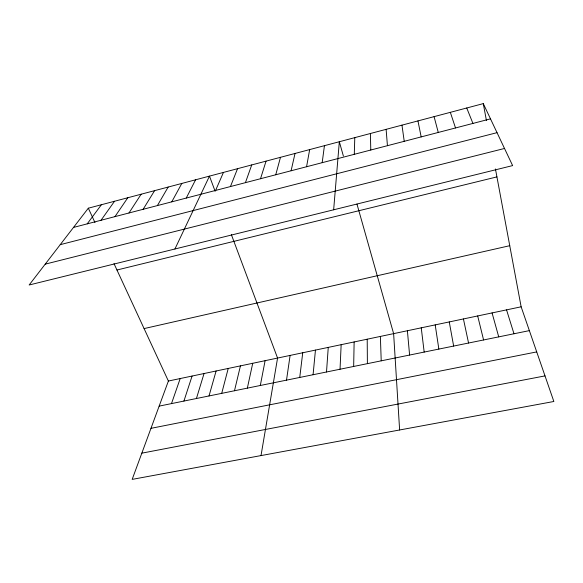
<?xml version="1.0" encoding="UTF-8"?>
<svg xmlns="http://www.w3.org/2000/svg" width="583" height="583" viewBox="0 0 583 583"><rect width="100%" height="100%" fill="white"/><g stroke="black" fill="none" stroke-linecap="round" stroke-linejoin="round"><path stroke-width="0.87" d="M353.662 366.452L354.136 341.944M354.282 154.32L354.792 137.632M340.035 369.236L341.157 344.677M326.509 371.99L328.258 347.388M333.651 209.8L339.328 141.727L343.38 156.033M313.078 374.731L315.454 350.084M299.742 377.449L302.737 352.759M322.18 162.679L324.44 145.67M286.508 380.152L290.108 355.419M261.016 455.585L277.566 358.057L231.371 234.643M306.571 166.745L309.668 149.583M260.31 385.494L265.105 360.68M247.352 388.132L252.731 363.282M291.092 170.775L295.02 153.46M234.483 390.756L240.436 365.869M221.708 393.365L228.23 368.441M275.744 174.769L280.481 157.315M209.02 395.952L216.104 370.992M196.427 398.517L204.05 373.528M260.521 178.733L266.052 161.134M183.915 401.068L192.084 376.042M171.489 403.604L180.198 378.549M245.421 182.668L251.739 164.923M114.006 263.64L168.392 381.034L132.173 479.386L553.85 401.49L521.136 306.804L495.448 168.953M230.445 186.567L237.543 168.684M215.593 190.43L223.449 172.415M174.929 248.999L209.472 176.117L215.149 191.282M186.254 198.074L195.596 179.79M171.766 201.849L181.823 183.434M157.388 205.588L168.166 187.056M143.126 209.304L154.604 190.641M128.981 212.984L141.144 194.205M114.946 216.643L127.794 197.746M101.019 220.265L114.538 201.252M87.21 223.865L101.384 204.735M88.325 208.197L29.15 285L512.625 165.594L483.278 103.614L88.325 208.197L94.978 222.553M73.502 227.428L490.492 118.852M60.224 244.663L497.029 132.662M45.212 264.15L504.514 148.468M116.964 270.016L496.927 176.897M144.096 328.586L509.746 245.698M168.392 381.034L521.136 306.804M159.152 406.118L529.364 330.627M150.968 428.337L536.717 351.906M141.829 453.159L545.01 375.897M466.735 107.993L472.93 123.421M450.338 112.337L455.52 127.954M506.547 309.872L513.987 333.76M356.971 204.079L393.627 333.636L399.625 429.977M492.067 312.918L498.727 336.872M434.08 116.636L438.27 132.45M477.688 315.95L483.584 339.962M463.427 318.952L468.557 343.023M417.953 120.907L421.174 136.903M483.278 103.614L486.441 120.579M449.26 321.925L453.647 346.069M435.202 324.884L438.853 349.086M401.964 125.141L404.23 141.312M421.239 327.821L424.176 352.074M407.386 330.743L409.601 355.047M386.114 129.339L387.433 145.684M380.371 336.427L381.216 360.833M370.387 133.507L370.788 150.02M367.21 339.197L367.392 363.654"/></g></svg>
